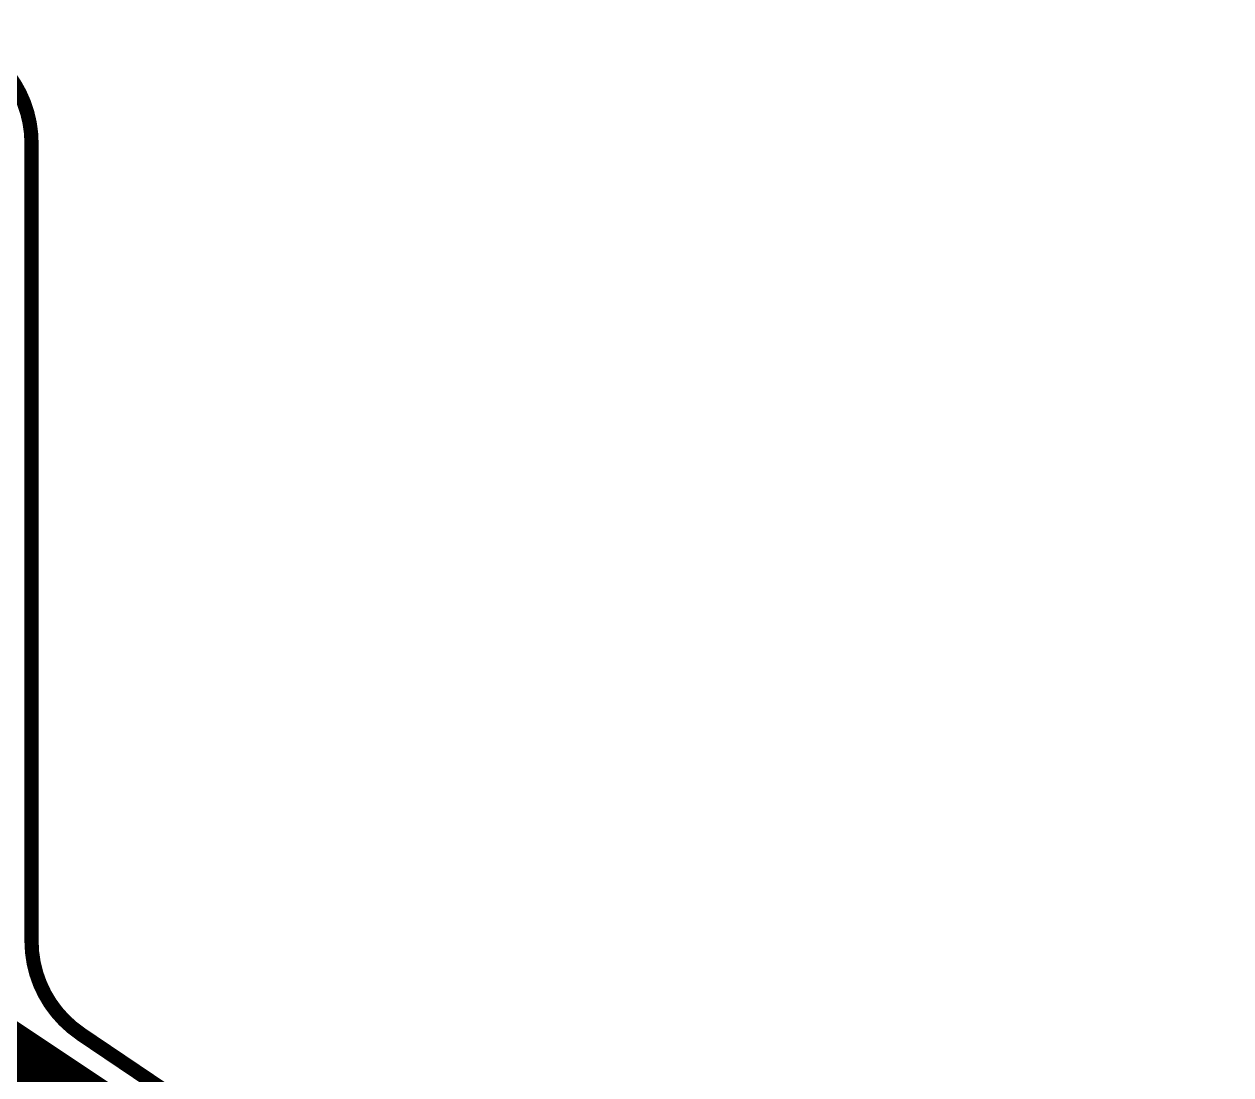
# Model space of a CAD drawing. Extents: x -72 to 72, y -47 to 50.
# Drawn here: x 23.87 to 45.41, y 31.37 to 50.13 of the extents above; entities that cross this region are included whole.
import ezdxf

# ---------------------------------------------------------------- set-up
doc = ezdxf.new("R2010")
doc.units = 0
doc.header["$MEASUREMENT"] = 0
for name, color, linetype in [('22-303-0_BOT', 7, 'CONTINUOUS'), ('22-303-0_DRD', 7, 'CONTINUOUS'), ('22-303-0_GND', 6, 'CONTINUOUS'), ('22-303-0_IN1', 4, 'CONTINUOUS'), ('22-303-0_IN2', 3, 'CONTINUOUS'), ('22-303-0_PWR', 5, 'CONTINUOUS'), ('22-303-0_SSB', 11, 'CONTINUOUS'), ('22-303-0_TOP', 8, 'CONTINUOUS')]:
    doc.layers.add(name, color=color, linetype=linetype)

msp = doc.modelspace()

# ---------------------------------------------------------------- linework, layer by layer
at = {"layer": '22-303-0_BOT', "const_width": 0.254}
msp.add_lwpolyline([(23.114, 31.75), (26.68524, 29.3624)], dxfattribs=at)
at = {"layer": '22-303-0_DRD', "const_width": 0.254}
for points in [[(24.00046, 48.00092, 0.4142136), (21.99894, 50.00244)], [(24.00046, 33.75914, 0.249455), (24.88242, 32.10137)]]:
    msp.add_lwpolyline(points, format="xyb", dxfattribs=at)
for points in [[(24.00046, 48.00092), (24.00046, 33.75914)], [(24.88184, 32.10052), (45.28058, 18.34134)]]:
    msp.add_lwpolyline(points, dxfattribs=at)
at = {"layer": '22-303-0_GND', "const_width": 0.254}
for points in [[(24.00046, 48.00092, 0.4142136), (21.99894, 50.00244)], [(24.00046, 33.75914, 0.249455), (24.88242, 32.10137)]]:
    msp.add_lwpolyline(points, format="xyb", dxfattribs=at)
for points in [[(24.00046, 48.00092), (24.00046, 33.75914)], [(24.88184, 32.10052), (45.28058, 18.34134)]]:
    msp.add_lwpolyline(points, dxfattribs=at)
at = {"layer": '22-303-0_IN1'}
for points, const_width in [([(34.163, 24.003), (31.877, 25.654), (22.86, 32.004), (22.86, 37.211), (20.447, 39.624), (17.653, 39.624), (13.081, 44.196), (10.16, 44.196)], 1.27), ([(23.622, 32.258), (28.575, 28.956)], 0.254), ([(23.8125, 32.131), (22.18182, 32.131)], 0.254), ([(23.7744, 32.1564), (23.7744, 29.5148)], 0.254), ([(24.003, 32.004), (24.003, 29.56052)], 0.254), ([(24.1554, 31.9024), (22.18436, 31.9024)], 0.254), ([(24.2316, 31.8516), (24.2316, 29.5148)], 0.254), ([(24.4983, 31.6738), (22.09546, 31.6738)], 0.254), ([(24.4602, 31.6992), (24.4602, 29.35224)], 0.254), ([(24.6888, 31.5468), (24.6888, 28.61564)], 0.254), ([(24.8412, 31.4452), (21.82114, 31.4452)], 0.254), ([(24.9174, 31.3944), (24.9174, 27.92222)], 0.254)]:
    msp.add_lwpolyline(points, dxfattribs=dict(at, const_width=const_width))
at = {"layer": '22-303-0_IN2', "const_width": 0.254}
msp.add_lwpolyline([(23.114, 31.75), (33.89122, 24.54402)], dxfattribs=at)
at = {"layer": '22-303-0_PWR', "const_width": 0.254}
for points in [[(24.00046, 48.00092, 0.4142136), (21.99894, 50.00244)], [(24.00046, 33.75914, 0.249455), (24.88242, 32.10137)]]:
    msp.add_lwpolyline(points, format="xyb", dxfattribs=at)
for points in [[(24.00046, 48.00092), (24.00046, 33.75914)], [(24.88184, 32.10052), (45.28058, 18.34134)]]:
    msp.add_lwpolyline(points, dxfattribs=at)
at = {"layer": '22-303-0_SSB', "const_width": 0.1524}
msp.add_lwpolyline([(23.07082, 31.16834), (23.23846, 31.0515), (23.40864, 30.99054), (23.74646, 30.99054), (23.91664, 31.0515), (24.08682, 31.16834), (24.08682, 31.28772), (23.91664, 31.4071), (23.74646, 31.46552), (23.40864, 31.46552), (23.23846, 31.4071), (23.07082, 31.28772), (23.07082, 31.16834)], dxfattribs=at)
at = {"layer": '22-303-0_TOP', "const_width": 0.254}
msp.add_lwpolyline([(23.114, 31.75), (32.8422, 25.24506)], dxfattribs=at)

doc.saveas('drawing.dxf')
